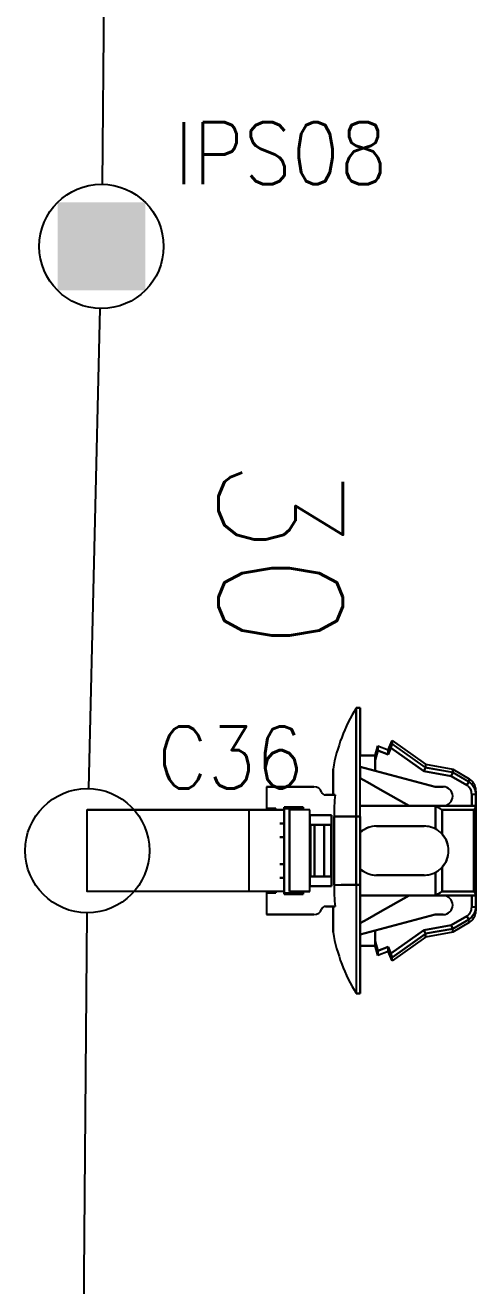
# Model space of a CAD drawing. Header units: inches. Extents: x 47316 to 59086, y 3141 to 11743.
# Drawn here: x 54319.3 to 54337.4, y 8546.1 to 8596.8 of the extents above; entities that cross this region are included whole.
import ezdxf

# ---------------------------------------------------------------- set-up
doc = ezdxf.new("R2010")
doc.units = ezdxf.units.IN
doc.header["$MEASUREMENT"] = 0
doc.styles.get("Standard").update_dxf_attribs({"font": ''})
doc.styles.get('Standard').set_extended_font_data('SimSun')
doc.linetypes.add('_VH_OTCON', pattern='A,0.0001,[7,VeSys.shx,S=0.1,R=0,X=0,Y=0],-0.4,[7,VeSys.shx,S=0.1,R=0,X=0,Y=0],-0.4,["X",Standard,S=1,R=0,X=-0.5,Y=-0.5],-0.0001,[7,VeSys.shx,S=0.1,R=0,X=0,Y=0],-0.4', length=1.2002)

msp = doc.modelspace()

# ---------------------------------------------------------------- linework, layer by layer
at = {"color": 0, "linetype": '_VH_OTCON', "lineweight": -2, "ltscale": 5}
for p, q in [((54322.657, 8619.93), (54322.384, 8590.423)), ((54321.851, 8566.117), (54322.303, 8585.424)), ((54321.771, 8561.117), (54321.466, 8524.791))]:
    msp.add_line(p, q, dxfattribs=at)
at = {"color": 7, "ltscale": 0.0075}
for p, q in [((54332.611, 8569.364), (54332.775, 8569.364)), ((54332.775, 8569.364), (54332.611, 8569.364)), ((54337.427, 8565.882), (54337.263, 8565.882)), ((54337.427, 8565.882), (54337.263, 8565.882)), ((54332.775, 8564.986), (54332.611, 8564.986)), ((54332.611, 8564.986), (54332.775, 8564.986)), ((54329.546, 8564.712), (54329.71, 8564.712)), ((54329.71, 8564.712), (54329.546, 8564.712)), ((54329.71, 8564.165), (54329.546, 8564.165)), ((54329.546, 8564.165), (54329.71, 8564.165)), ((54329.546, 8563.07), (54329.71, 8563.07)), ((54329.71, 8563.07), (54329.546, 8563.07)), ((54329.71, 8562.523), (54329.546, 8562.523)), ((54329.546, 8562.523), (54329.71, 8562.523)), ((54332.611, 8562.249), (54332.775, 8562.249)), ((54332.775, 8562.249), (54332.611, 8562.249)), ((54337.427, 8561.811), (54337.263, 8561.811)), ((54337.263, 8561.353), (54337.427, 8561.353)), ((54337.263, 8561.353), (54337.427, 8561.353)), ((54332.611, 8557.871), (54332.775, 8557.871)), ((54332.775, 8557.871), (54332.611, 8557.871))]:
    msp.add_line(p, q, dxfattribs=at)
at = {"color": 7, "ltscale": 0.2}
for p, q in [((54332.611, 8569.364), (54332.611, 8564.986)), ((54332.611, 8564.986), (54332.611, 8569.364)), ((54332.775, 8564.986), (54332.775, 8569.364)), ((54332.775, 8564.986), (54332.775, 8569.364)), ((54332.611, 8562.249), (54332.611, 8557.871)), ((54332.611, 8562.249), (54332.611, 8557.871)), ((54332.775, 8562.249), (54332.775, 8557.871)), ((54332.775, 8557.871), (54332.775, 8562.249))]:
    msp.add_line(p, q, dxfattribs=at)
at = {"color": 7, "ltscale": 0.087396}
for p, q in [((54332.775, 8569.364), (54332.775, 8567.451)), ((54332.775, 8569.364), (54332.775, 8567.451)), ((54332.775, 8557.871), (54332.775, 8559.784))]:
    msp.add_line(p, q, dxfattribs=at)
at = {"color": 7, "ltscale": 0.018174}
msp.add_line((54333.377, 8567.448), (54333.486, 8567.831), dxfattribs=at)
at = {"color": 7, "ltscale": 0.000925}
msp.add_line((54333.486, 8567.831), (54333.486, 8567.811), dxfattribs=at)
at = {"color": 7, "ltscale": 0.020195}
for p, q in [((54333.486, 8567.831), (54333.897, 8567.667)), ((54333.486, 8567.647), (54333.897, 8567.482)), ((54333.897, 8567.482), (54333.486, 8567.647)), ((54333.486, 8559.588), (54333.897, 8559.752)), ((54333.897, 8559.752), (54333.486, 8559.588)), ((54333.897, 8559.568), (54333.486, 8559.403))]:
    msp.add_line(p, q, dxfattribs=at)
at = {"color": 7, "ltscale": 0.000912}
for p, q in [((54333.486, 8567.811), (54333.486, 8567.831)), ((54333.897, 8559.568), (54333.897, 8559.588))]:
    msp.add_line(p, q, dxfattribs=at)
at = {"color": 7, "ltscale": 0.002823}
msp.add_line((54333.486, 8567.811), (54333.486, 8567.749), dxfattribs=at)
at = {"color": 7, "ltscale": 0.00282}
for p, q in [((54333.486, 8567.749), (54333.486, 8567.811)), ((54333.897, 8559.588), (54333.897, 8559.65))]:
    msp.add_line(p, q, dxfattribs=at)
at = {"color": 7, "ltscale": 0.019025}
msp.add_line((54333.897, 8567.667), (54334.061, 8568.05), dxfattribs=at)
at = {"color": 7, "ltscale": 0.006177}
msp.add_line((54334.061, 8567.915), (54334.061, 8568.05), dxfattribs=at)
at = {"color": 7, "ltscale": 0.006165}
for p, q in [((54334.061, 8568.05), (54334.061, 8567.915)), ((54335.402, 8567.092), (54335.402, 8566.957)), ((54335.402, 8567.092), (54335.402, 8566.957))]:
    msp.add_line(p, q, dxfattribs=at)
at = {"color": 7, "ltscale": 0.075271}
for p, q in [((54334.061, 8568.05), (54335.402, 8567.092)), ((54335.402, 8566.957), (54334.061, 8567.915)), ((54334.061, 8559.32), (54335.402, 8560.277)), ((54335.402, 8560.277), (54334.061, 8559.32)), ((54335.402, 8560.142), (54334.061, 8559.185))]:
    msp.add_line(p, q, dxfattribs=at)
at = {"color": 7, "ltscale": 0.075264}
msp.add_line((54335.402, 8566.957), (54334.061, 8567.915), dxfattribs=at)
at = {"color": 7, "ltscale": 0.027499}
for p, q in [((54333.377, 8567.448), (54332.775, 8567.448)), ((54332.775, 8567.448), (54333.377, 8567.448)), ((54333.377, 8559.786), (54332.775, 8559.786)), ((54332.775, 8559.786), (54333.377, 8559.786))]:
    msp.add_line(p, q, dxfattribs=at)
at = {"color": 7, "ltscale": 0.018199}
for p, q in [((54333.377, 8567.264), (54333.486, 8567.647)), ((54333.486, 8567.647), (54333.377, 8567.264)), ((54333.377, 8559.971), (54333.486, 8559.588)), ((54333.486, 8559.588), (54333.377, 8559.971))]:
    msp.add_line(p, q, dxfattribs=at)
at = {"color": 7, "ltscale": 0.00033}
for p, q in [((54333.377, 8567.441), (54333.377, 8567.448)), ((54333.897, 8567.667), (54333.897, 8567.66)), ((54333.377, 8559.786), (54333.377, 8559.794))]:
    msp.add_line(p, q, dxfattribs=at)
at = {"color": 7, "ltscale": 0.008441}
for p, q in [((54333.377, 8567.448), (54333.377, 8567.264)), ((54333.377, 8567.264), (54333.377, 8567.448)), ((54333.897, 8567.667), (54333.897, 8567.482))]:
    msp.add_line(p, q, dxfattribs=at)
at = {"color": 7, "ltscale": 0.008432}
msp.add_line((54333.377, 8567.264), (54333.377, 8567.448), dxfattribs=at)
at = {"color": 7, "ltscale": 0.000342}
for p, q in [((54333.377, 8567.448), (54333.377, 8567.441)), ((54333.377, 8559.794), (54333.377, 8559.786))]:
    msp.add_line(p, q, dxfattribs=at)
at = {"color": 7, "ltscale": 0.000286}
for p, q in [((54333.379, 8567.447), (54333.377, 8567.441)), ((54333.377, 8567.441), (54333.379, 8567.447))]:
    msp.add_line(p, q, dxfattribs=at)
at = {"color": 7, "ltscale": 0.002209}
msp.add_line((54333.377, 8567.393), (54333.377, 8567.441), dxfattribs=at)
at = {"color": 7, "ltscale": 0.003674}
for p, q in [((54333.377, 8567.441), (54333.377, 8567.36)), ((54333.377, 8559.874), (54333.377, 8559.794))]:
    msp.add_line(p, q, dxfattribs=at)
at = {"color": 7, "ltscale": 0.00434}
msp.add_line((54333.377, 8567.36), (54333.377, 8567.265), dxfattribs=at)
at = {"color": 7, "ltscale": 0.004681}
for p, q in [((54333.486, 8567.749), (54333.486, 8567.647)), ((54333.486, 8567.647), (54333.486, 8567.749))]:
    msp.add_line(p, q, dxfattribs=at)
at = {"color": 7, "ltscale": 0.013619}
for p, q in [((54333.897, 8567.482), (54334.014, 8567.756)), ((54334.014, 8567.756), (54333.897, 8567.482)), ((54333.897, 8559.752), (54334.014, 8559.478)), ((54334.014, 8559.478), (54333.897, 8559.752))]:
    msp.add_line(p, q, dxfattribs=at)
at = {"color": 7, "ltscale": 0.000327}
msp.add_line((54333.897, 8567.66), (54333.897, 8567.667), dxfattribs=at)
at = {"color": 7, "ltscale": 0.008429}
for p, q in [((54333.897, 8567.482), (54333.897, 8567.667)), ((54333.486, 8559.588), (54333.486, 8559.403))]:
    msp.add_line(p, q, dxfattribs=at)
at = {"color": 7, "ltscale": 0.001593}
msp.add_line((54333.897, 8567.625), (54333.897, 8567.66), dxfattribs=at)
at = {"color": 7, "ltscale": 0.003809}
msp.add_line((54333.897, 8567.66), (54333.897, 8567.576), dxfattribs=at)
at = {"color": 7, "ltscale": 0.004291}
msp.add_line((54333.897, 8567.576), (54333.897, 8567.482), dxfattribs=at)
at = {"color": 7, "ltscale": 0.074459}
for p, q in [((54334.014, 8567.756), (54335.341, 8566.809)), ((54335.341, 8566.809), (54334.014, 8567.756)), ((54334.014, 8559.478), (54335.341, 8560.426)), ((54335.341, 8560.426), (54334.014, 8559.478))]:
    msp.add_line(p, q, dxfattribs=at)
at = {"color": 7, "ltscale": 0.047501}
for p, q in [((54331.68, 8565.861), (54331.68, 8566.901)), ((54331.68, 8566.901), (54331.68, 8565.861)), ((54331.68, 8560.334), (54331.68, 8561.373)), ((54331.68, 8561.373), (54331.68, 8560.334))]:
    msp.add_line(p, q, dxfattribs=at)
at = {"color": 7, "ltscale": 0.020602}
for p, q in [((54332.775, 8566.991), (54332.775, 8566.54)), ((54332.775, 8566.991), (54332.775, 8566.54)), ((54332.775, 8560.244), (54332.775, 8560.695))]:
    msp.add_line(p, q, dxfattribs=at)
at = {"color": 7, "ltscale": 0.028456}
for p, q in [((54333.377, 8566.83), (54332.775, 8566.991)), ((54332.775, 8566.991), (54333.377, 8566.83)), ((54333.377, 8560.404), (54332.775, 8560.244)), ((54332.775, 8560.244), (54333.377, 8560.404))]:
    msp.add_line(p, q, dxfattribs=at)
at = {"color": 7, "ltscale": 0.019785}
for p, q in [((54333.377, 8566.83), (54333.377, 8567.264)), ((54333.377, 8567.264), (54333.377, 8566.83)), ((54333.377, 8560.404), (54333.377, 8559.971)), ((54333.377, 8559.971), (54333.377, 8560.404))]:
    msp.add_line(p, q, dxfattribs=at)
at = {"color": 7, "ltscale": 0.11383}
for p, q in [((54335.785, 8566.19), (54333.377, 8566.83)), ((54333.377, 8566.83), (54335.785, 8566.19)), ((54335.785, 8561.045), (54333.377, 8560.404)), ((54333.377, 8560.404), (54335.785, 8561.045))]:
    msp.add_line(p, q, dxfattribs=at)
at = {"color": 7, "ltscale": 0.004321}
for p, q in [((54335.341, 8566.809), (54335.377, 8566.896)), ((54335.377, 8566.896), (54335.341, 8566.809)), ((54335.377, 8560.338), (54335.341, 8560.426)), ((54335.341, 8560.426), (54335.377, 8560.338))]:
    msp.add_line(p, q, dxfattribs=at)
at = {"color": 7, "ltscale": 0.051095}
for p, q in [((54335.341, 8566.809), (54336.442, 8566.616)), ((54336.442, 8566.616), (54335.341, 8566.809)), ((54335.341, 8560.426), (54336.442, 8560.618)), ((54336.442, 8560.618), (54335.341, 8560.426))]:
    msp.add_line(p, q, dxfattribs=at)
at = {"color": 7, "ltscale": 0.000205}
for p, q in [((54335.377, 8566.896), (54335.379, 8566.9)), ((54335.379, 8566.9), (54335.377, 8566.896)), ((54335.379, 8560.334), (54335.377, 8560.338)), ((54335.377, 8560.338), (54335.379, 8560.334))]:
    msp.add_line(p, q, dxfattribs=at)
at = {"color": 7, "ltscale": 0.002621}
for p, q in [((54335.379, 8566.9), (54335.401, 8566.953)), ((54335.401, 8566.953), (54335.379, 8566.9)), ((54335.401, 8560.281), (54335.379, 8560.334)), ((54335.379, 8560.334), (54335.401, 8560.281))]:
    msp.add_line(p, q, dxfattribs=at)
at = {"color": 7, "ltscale": 0.050773}
for p, q in [((54336.496, 8566.762), (54335.401, 8566.953)), ((54335.401, 8560.281), (54336.496, 8560.473)), ((54336.496, 8560.473), (54335.401, 8560.281))]:
    msp.add_line(p, q, dxfattribs=at)
at = {"color": 7, "ltscale": 0.05076}
for p, q in [((54335.402, 8567.092), (54336.496, 8566.901)), ((54336.496, 8560.334), (54335.402, 8560.142))]:
    msp.add_line(p, q, dxfattribs=at)
at = {"color": 7, "ltscale": 0.050769}
msp.add_line((54336.496, 8566.762), (54335.402, 8566.957), dxfattribs=at)
at = {"color": 7, "ltscale": 0.006219}
msp.add_line((54336.496, 8566.765), (54336.496, 8566.901), dxfattribs=at)
at = {"color": 7, "ltscale": 0.006223}
for p, q in [((54336.496, 8566.901), (54336.496, 8566.765)), ((54336.496, 8560.334), (54336.496, 8560.47)), ((54336.496, 8560.334), (54336.496, 8560.47))]:
    msp.add_line(p, q, dxfattribs=at)
at = {"color": 7, "ltscale": 0.034946}
for p, q in [((54336.496, 8566.901), (54337.156, 8566.513)), ((54337.156, 8560.722), (54336.496, 8560.334))]:
    msp.add_line(p, q, dxfattribs=at)
at = {"color": 7, "ltscale": 0.015242}
for p, q in [((54333.065, 8566.372), (54332.774, 8566.537)), ((54332.774, 8560.698), (54333.065, 8560.862))]:
    msp.add_line(p, q, dxfattribs=at)
at = {"color": 7, "ltscale": 0.015215}
msp.add_line((54332.774, 8566.537), (54333.064, 8566.373), dxfattribs=at)
at = {"color": 7, "ltscale": 0.02701}
msp.add_line((54333.064, 8566.373), (54333.579, 8566.082), dxfattribs=at)
at = {"color": 7, "ltscale": 0.026985}
for p, q in [((54333.579, 8566.082), (54333.065, 8566.372)), ((54333.065, 8560.862), (54333.579, 8561.153))]:
    msp.add_line(p, q, dxfattribs=at)
at = {"color": 7, "ltscale": 0.004276}
for p, q in [((54336.475, 8566.704), (54336.442, 8566.616)), ((54336.442, 8566.616), (54336.474, 8566.704)), ((54336.474, 8560.53), (54336.442, 8560.618)), ((54336.442, 8560.618), (54336.475, 8560.531))]:
    msp.add_line(p, q, dxfattribs=at)
at = {"color": 7, "ltscale": 0.0329}
for p, q in [((54336.442, 8566.616), (54337.063, 8566.251)), ((54337.063, 8566.251), (54336.442, 8566.616)), ((54336.442, 8560.618), (54337.063, 8560.984)), ((54337.063, 8560.984), (54336.442, 8560.618))]:
    msp.add_line(p, q, dxfattribs=at)
at = {"color": 7, "ltscale": 0.002806}
for p, q in [((54336.474, 8566.704), (54336.496, 8566.762)), ((54336.496, 8560.473), (54336.474, 8560.53))]:
    msp.add_line(p, q, dxfattribs=at)
at = {"color": 7, "ltscale": 0.00266}
for p, q in [((54336.496, 8566.762), (54336.476, 8566.707)), ((54336.476, 8560.528), (54336.496, 8560.473))]:
    msp.add_line(p, q, dxfattribs=at)
at = {"color": 7, "ltscale": 0.000128}
for p, q in [((54336.496, 8566.765), (54336.496, 8566.762)), ((54336.496, 8566.762), (54336.496, 8566.765)), ((54336.496, 8560.473), (54336.496, 8560.47))]:
    msp.add_line(p, q, dxfattribs=at)
at = {"color": 7, "ltscale": 0.034208}
for p, q in [((54337.142, 8566.385), (54336.496, 8566.765)), ((54337.142, 8560.85), (54336.496, 8560.47))]:
    msp.add_line(p, q, dxfattribs=at)
at = {"color": 7, "ltscale": 0.034163}
for p, q in [((54337.142, 8566.385), (54336.496, 8566.762)), ((54336.496, 8560.473), (54337.142, 8560.85))]:
    msp.add_line(p, q, dxfattribs=at)
at = {"color": 7, "ltscale": 0.007092}
for p, q in [((54337.142, 8566.385), (54337.063, 8566.251)), ((54337.063, 8566.251), (54337.142, 8566.385)), ((54337.063, 8560.984), (54337.142, 8560.85)), ((54337.142, 8560.85), (54337.063, 8560.984))]:
    msp.add_line(p, q, dxfattribs=at)
at = {"color": 7, "ltscale": 0.00587}
msp.add_line((54337.157, 8566.513), (54337.142, 8566.385), dxfattribs=at)
at = {"color": 7, "ltscale": 0.005865}
for p, q in [((54337.142, 8566.385), (54337.157, 8566.512)), ((54337.157, 8560.722), (54337.142, 8560.85))]:
    msp.add_line(p, q, dxfattribs=at)
at = {"color": 7, "ltscale": 0.039999}
for p, q in [((54328.998, 8566.19), (54328.998, 8565.314)), ((54328.998, 8566.19), (54328.998, 8565.314)), ((54328.998, 8561.921), (54328.998, 8561.045)), ((54328.998, 8561.921), (54328.998, 8561.045))]:
    msp.add_line(p, q, dxfattribs=at)
at = {"color": 7, "ltscale": 0.022501}
for p, q in [((54328.998, 8566.19), (54329.491, 8566.19)), ((54329.491, 8566.19), (54328.998, 8566.19)), ((54328.998, 8561.045), (54329.491, 8561.045)), ((54328.998, 8561.045), (54329.491, 8561.045))]:
    msp.add_line(p, q, dxfattribs=at)
at = {"color": 7, "ltscale": 0.064999}
for p, q in [((54329.491, 8566.19), (54330.914, 8566.19)), ((54330.914, 8566.19), (54329.491, 8566.19)), ((54329.491, 8561.045), (54330.914, 8561.045)), ((54329.491, 8561.045), (54330.914, 8561.045))]:
    msp.add_line(p, q, dxfattribs=at)
at = {"color": 7, "ltscale": 0.017476}
for p, q in [((54331.378, 8565.861), (54331.761, 8565.861)), ((54331.378, 8561.373), (54331.761, 8561.373))]:
    msp.add_line(p, q, dxfattribs=at)
at = {"color": 7, "ltscale": 0.017471}
for p, q in [((54331.761, 8565.861), (54331.378, 8565.861)), ((54331.761, 8561.373), (54331.378, 8561.373))]:
    msp.add_line(p, q, dxfattribs=at)
at = {"color": 7, "ltscale": 0.00369}
for p, q in [((54331.68, 8565.861), (54331.761, 8565.861)), ((54331.761, 8561.373), (54331.68, 8561.373))]:
    msp.add_line(p, q, dxfattribs=at)
at = {"color": 7, "ltscale": 0.064963}
msp.add_line((54333.507, 8566.123), (54334.745, 8565.423), dxfattribs=at)
at = {"color": 7, "ltscale": 0.061156}
for p, q in [((54334.745, 8565.423), (54333.579, 8566.082)), ((54333.579, 8561.153), (54334.745, 8561.811))]:
    msp.add_line(p, q, dxfattribs=at)
at = {"color": 7, "ltscale": 0.061161}
msp.add_line((54333.579, 8566.082), (54334.745, 8565.423), dxfattribs=at)
at = {"color": 7, "ltscale": 0.014999}
for p, q in [((54336.113, 8566.19), (54335.785, 8566.19)), ((54336.113, 8566.19), (54335.785, 8566.19)), ((54335.785, 8566.19), (54336.113, 8566.19)), ((54336.113, 8561.045), (54335.785, 8561.045)), ((54335.785, 8561.045), (54336.113, 8561.045))]:
    msp.add_line(p, q, dxfattribs=at)
at = {"color": 7, "ltscale": 0.020941}
for p, q in [((54337.263, 8565.882), (54337.263, 8565.423)), ((54337.263, 8565.423), (54337.263, 8565.882)), ((54337.427, 8565.882), (54337.427, 8565.423)), ((54337.427, 8565.423), (54337.427, 8565.882)), ((54337.263, 8561.353), (54337.263, 8561.811)), ((54337.263, 8561.811), (54337.263, 8561.353)), ((54337.427, 8561.811), (54337.427, 8561.353)), ((54337.427, 8561.353), (54337.427, 8561.811))]:
    msp.add_line(p, q, dxfattribs=at)
at = {"color": 7, "ltscale": 0.007248}
msp.add_line((54337.427, 8565.882), (54337.427, 8566.041), dxfattribs=at)
at = {"color": 7, "ltscale": 0.001605}
msp.add_line((54337.427, 8565.997), (54337.427, 8566.032), dxfattribs=at)
at = {"color": 7, "ltscale": 0.006183}
msp.add_line((54337.427, 8566.017), (54337.427, 8565.882), dxfattribs=at)
at = {"color": 7, "ltscale": 0.004422}
msp.add_line((54337.427, 8565.882), (54337.427, 8565.979), dxfattribs=at)
at = {"color": 7, "ltscale": 0.012915}
msp.add_line((54337.427, 8565.979), (54337.427, 8565.696), dxfattribs=at)
at = {"color": 7, "ltscale": 0.0175}
for p, q in [((54328.998, 8565.314), (54329.382, 8565.314)), ((54329.382, 8565.314), (54328.998, 8565.314)), ((54328.998, 8561.921), (54329.382, 8561.921)), ((54328.998, 8561.921), (54329.382, 8561.921)), ((54329.382, 8561.921), (54328.998, 8561.921))]:
    msp.add_line(p, q, dxfattribs=at)
at = {"color": 7, "ltscale": 0.002499}
for p, q in [((54328.998, 8565.314), (54328.998, 8565.259)), ((54329.382, 8565.259), (54329.382, 8565.314)), ((54329.382, 8565.314), (54329.382, 8565.259)), ((54329.71, 8565.369), (54329.71, 8565.314)), ((54329.71, 8565.314), (54329.71, 8565.369)), ((54329.71, 8565.314), (54329.71, 8565.369)), ((54330.421, 8565.259), (54330.421, 8565.314)), ((54330.421, 8565.314), (54330.421, 8565.259)), ((54330.421, 8565.259), (54330.421, 8565.314)), ((54328.998, 8561.975), (54328.998, 8561.921)), ((54329.382, 8561.921), (54329.382, 8561.975)), ((54329.382, 8561.975), (54329.382, 8561.921)), ((54329.71, 8561.866), (54329.71, 8561.921)), ((54329.71, 8561.866), (54329.71, 8561.921)), ((54330.421, 8561.921), (54330.421, 8561.975)), ((54330.421, 8561.975), (54330.421, 8561.921)), ((54330.421, 8561.921), (54330.421, 8561.975))]:
    msp.add_line(p, q, dxfattribs=at)
at = {"color": 7, "ltscale": 2.6e-05}
for p, q in [((54328.998, 8565.314), (54328.999, 8565.314)), ((54328.999, 8561.921), (54328.998, 8561.921))]:
    msp.add_line(p, q, dxfattribs=at)
at = {"color": 7, "ltscale": 0.035001}
for p, q in [((54330.476, 8565.369), (54329.71, 8565.369)), ((54330.476, 8565.369), (54329.71, 8565.369)), ((54329.71, 8565.369), (54330.476, 8565.369)), ((54332.775, 8562.249), (54332.009, 8562.249)), ((54332.775, 8562.249), (54332.009, 8562.249)), ((54329.71, 8561.866), (54330.476, 8561.866)), ((54330.476, 8561.866), (54329.71, 8561.866))]:
    msp.add_line(p, q, dxfattribs=at)
at = {"color": 7, "ltscale": 0.032501}
for p, q in [((54329.71, 8565.314), (54330.421, 8565.314)), ((54330.421, 8565.314), (54329.71, 8565.314)), ((54329.71, 8561.921), (54330.421, 8561.921)), ((54329.71, 8561.921), (54330.421, 8561.921))]:
    msp.add_line(p, q, dxfattribs=at)
at = {"color": 7, "ltscale": 0.154999}
for p, q in [((54329.71, 8561.921), (54329.71, 8565.314)), ((54329.71, 8565.314), (54329.71, 8561.921))]:
    msp.add_line(p, q, dxfattribs=at)
at = {"color": 7, "ltscale": 0.004999}
for p, q in [((54330.476, 8565.259), (54330.476, 8565.369)), ((54330.476, 8565.369), (54330.476, 8565.259)), ((54330.476, 8561.866), (54330.476, 8561.975)), ((54330.476, 8561.975), (54330.476, 8561.866))]:
    msp.add_line(p, q, dxfattribs=at)
at = {"color": 7, "ltscale": 0.089999}
for p, q in [((54334.745, 8565.423), (54332.775, 8565.423)), ((54332.775, 8565.423), (54334.745, 8565.423)), ((54332.775, 8561.811), (54334.745, 8561.811)), ((54334.745, 8561.811), (54332.775, 8561.811))]:
    msp.add_line(p, q, dxfattribs=at)
at = {"color": 7, "ltscale": 0.039936}
for p, q in [((54335.619, 8565.423), (54334.745, 8565.423)), ((54334.745, 8565.423), (54335.619, 8565.423)), ((54334.745, 8561.811), (54335.619, 8561.811)), ((54335.619, 8561.811), (54334.745, 8561.811))]:
    msp.add_line(p, q, dxfattribs=at)
at = {"color": 7, "ltscale": 0.082565}
for p, q in [((54335.619, 8565.423), (54337.427, 8565.423)), ((54337.427, 8565.423), (54335.619, 8565.423)), ((54337.427, 8561.811), (54335.619, 8561.811)), ((54335.619, 8561.811), (54337.427, 8561.811))]:
    msp.add_line(p, q, dxfattribs=at)
at = {"color": 7, "ltscale": 0.041339}
for p, q in [((54335.803, 8564.491), (54335.803, 8565.395)), ((54335.803, 8565.395), (54335.803, 8564.491)), ((54335.803, 8561.839), (54335.803, 8562.744)), ((54335.803, 8562.744), (54335.803, 8561.839))]:
    msp.add_line(p, q, dxfattribs=at)
at = {"color": 7, "ltscale": 0.002635}
for p, q in [((54335.803, 8565.395), (54335.857, 8565.375)), ((54335.857, 8561.859), (54335.803, 8561.839))]:
    msp.add_line(p, q, dxfattribs=at)
at = {"color": 7, "ltscale": 0.002634}
for p, q in [((54335.857, 8565.375), (54335.803, 8565.395)), ((54335.803, 8561.839), (54335.857, 8561.859))]:
    msp.add_line(p, q, dxfattribs=at)
at = {"color": 7, "ltscale": 0.000399}
msp.add_line((54337.426, 8565.395), (54337.427, 8565.404), dxfattribs=at)
at = {"color": 7, "ltscale": 0.012512}
for p, q in [((54337.427, 8565.696), (54337.427, 8565.422)), ((54337.427, 8561.812), (54337.427, 8561.539))]:
    msp.add_line(p, q, dxfattribs=at)
at = {"color": 7, "ltscale": 0.000995}
for p, q in [((54337.427, 8565.423), (54337.427, 8565.402)), ((54337.427, 8565.402), (54337.427, 8565.423)), ((54337.427, 8561.833), (54337.427, 8561.811)), ((54337.427, 8561.811), (54337.427, 8561.833))]:
    msp.add_line(p, q, dxfattribs=at)
at = {"color": 7, "ltscale": 0.163214}
msp.add_line((54337.427, 8565.404), (54337.427, 8561.831), dxfattribs=at)
at = {"color": 7, "ltscale": 0.163013}
msp.add_line((54337.427, 8561.833), (54337.427, 8565.402), dxfattribs=at)
at = {"color": 0, "ltscale": 0.378893}
msp.add_line((54328.292, 8565.259), (54321.792, 8565.259), dxfattribs=at)
at = {"color": 0, "ltscale": 0.37888}
msp.add_line((54328.292, 8565.259), (54321.792, 8565.259), dxfattribs=at)
at = {"color": 7, "ltscale": 0.0644}
for p, q in [((54328.292, 8565.259), (54329.702, 8565.259)), ((54329.702, 8565.259), (54328.292, 8565.259)), ((54329.702, 8561.975), (54328.292, 8561.975)), ((54329.702, 8561.975), (54328.292, 8561.975))]:
    msp.add_line(p, q, dxfattribs=at)
at = {"color": 7, "ltscale": 0.0375}
for p, q in [((54330.75, 8565.259), (54329.929, 8565.259)), ((54330.75, 8565.259), (54329.929, 8565.259)), ((54329.929, 8561.975), (54330.75, 8561.975)), ((54330.75, 8561.975), (54329.929, 8561.975))]:
    msp.add_line(p, q, dxfattribs=at)
at = {"color": 7, "ltscale": 0.15}
for p, q in [((54329.929, 8565.259), (54329.929, 8561.975)), ((54329.929, 8561.975), (54329.929, 8565.259)), ((54330.75, 8561.975), (54330.75, 8565.259)), ((54330.75, 8561.975), (54330.75, 8565.259)), ((54337.344, 8565.259), (54337.344, 8561.975)), ((54337.344, 8561.975), (54337.344, 8565.259))]:
    msp.add_line(p, q, dxfattribs=at)
at = {"color": 7, "ltscale": 0.040002}
for p, q in [((54331.625, 8565.04), (54330.75, 8565.04)), ((54331.625, 8565.04), (54330.75, 8565.04)), ((54330.75, 8565.04), (54331.625, 8565.04)), ((54330.75, 8562.194), (54331.625, 8562.194)), ((54331.625, 8562.194), (54330.75, 8562.194))]:
    msp.add_line(p, q, dxfattribs=at)
at = {"color": 7, "ltscale": 0.017502}
for p, q in [((54330.75, 8565.04), (54330.75, 8564.657)), ((54330.75, 8562.578), (54330.75, 8562.194))]:
    msp.add_line(p, q, dxfattribs=at)
at = {"color": 7, "ltscale": 0.129999}
for p, q in [((54331.625, 8562.194), (54331.625, 8565.04)), ((54331.625, 8565.04), (54331.625, 8562.194))]:
    msp.add_line(p, q, dxfattribs=at)
at = {"color": 7, "ltscale": 0.040569}
for p, q in [((54332.611, 8564.986), (54331.723, 8564.986)), ((54331.723, 8562.249), (54332.611, 8562.249))]:
    msp.add_line(p, q, dxfattribs=at)
at = {"color": 7, "ltscale": 0.125}
for p, q in [((54331.723, 8564.986), (54331.723, 8562.249)), ((54331.723, 8562.249), (54331.723, 8564.986)), ((54332.611, 8564.986), (54332.611, 8562.249)), ((54332.611, 8562.249), (54332.611, 8564.986)), ((54332.775, 8564.986), (54332.775, 8562.249)), ((54332.775, 8562.249), (54332.775, 8564.986))]:
    msp.add_line(p, q, dxfattribs=at)
at = {"color": 7, "ltscale": 0.040567}
for p, q in [((54331.723, 8564.986), (54332.611, 8564.986)), ((54331.723, 8562.249), (54332.611, 8562.249))]:
    msp.add_line(p, q, dxfattribs=at)
at = {"color": 7, "ltscale": 0.02751}
msp.add_line((54332.611, 8564.986), (54332.009, 8564.986), dxfattribs=at)
msp.add_line((54332.611, 8564.986), (54332.009, 8564.986), dxfattribs=at)
at = {"color": 7, "ltscale": 0.057954}
for p, q in [((54337.344, 8565.259), (54336.076, 8565.259)), ((54336.076, 8565.259), (54337.344, 8565.259)), ((54336.076, 8561.975), (54337.344, 8561.975)), ((54337.344, 8561.975), (54336.076, 8561.975))]:
    msp.add_line(p, q, dxfattribs=at)
at = {"color": 7, "ltscale": 0.044711}
for p, q in [((54336.076, 8565.259), (54336.076, 8564.28)), ((54336.076, 8564.28), (54336.076, 8565.259)), ((54336.076, 8562.954), (54336.076, 8561.975)), ((54336.076, 8561.975), (54336.076, 8562.954))]:
    msp.add_line(p, q, dxfattribs=at)
at = {"color": 7, "ltscale": 0.000368}
msp.add_line((54329.702, 8564.712), (54329.71, 8564.712), dxfattribs=at)
at = {"color": 7, "ltscale": 0.025}
for p, q in [((54329.702, 8564.712), (54329.702, 8564.165)), ((54329.702, 8564.712), (54329.702, 8564.165)), ((54329.702, 8563.07), (54329.702, 8562.523)), ((54329.702, 8563.07), (54329.702, 8562.523)), ((54329.71, 8563.07), (54329.71, 8562.523)), ((54329.546, 8561.045), (54328.998, 8561.045))]:
    msp.add_line(p, q, dxfattribs=at)
at = {"color": 7, "ltscale": 0.023056}
msp.add_line((54329.71, 8564.669), (54329.71, 8564.165), dxfattribs=at)
at = {"color": 7, "ltscale": 0.00087}
for p, q in [((54330.769, 8564.657), (54330.75, 8564.657)), ((54330.75, 8564.657), (54330.769, 8564.657)), ((54330.769, 8562.577), (54330.75, 8562.577)), ((54330.75, 8562.577), (54330.769, 8562.577))]:
    msp.add_line(p, q, dxfattribs=at)
at = {"color": 7, "ltscale": 0.095001}
for p, q in [((54330.769, 8562.577), (54330.769, 8564.657)), ((54330.769, 8564.657), (54330.769, 8562.577)), ((54330.932, 8562.577), (54330.932, 8564.657)), ((54330.932, 8564.657), (54330.932, 8562.577)), ((54331.322, 8564.657), (54331.322, 8562.577)), ((54331.322, 8562.577), (54331.322, 8564.657)), ((54331.594, 8564.657), (54331.594, 8562.577))]:
    msp.add_line(p, q, dxfattribs=at)
at = {"color": 7, "ltscale": 0.007443}
for p, q in [((54330.932, 8564.657), (54330.769, 8564.657)), ((54330.769, 8564.657), (54330.932, 8564.657)), ((54330.932, 8562.577), (54330.769, 8562.577)), ((54330.769, 8562.577), (54330.932, 8562.577))]:
    msp.add_line(p, q, dxfattribs=at)
at = {"color": 7, "ltscale": 0.017839}
for p, q in [((54331.322, 8564.657), (54330.932, 8564.657)), ((54330.932, 8564.657), (54331.322, 8564.657)), ((54331.322, 8562.577), (54330.932, 8562.577)), ((54330.932, 8562.577), (54331.322, 8562.577))]:
    msp.add_line(p, q, dxfattribs=at)
at = {"color": 7, "ltscale": 0.012407}
for p, q in [((54331.594, 8564.657), (54331.322, 8564.657)), ((54331.594, 8562.577), (54331.322, 8562.577))]:
    msp.add_line(p, q, dxfattribs=at)
at = {"color": 7, "ltscale": 0.013841}
for p, q in [((54331.322, 8564.657), (54331.625, 8564.657)), ((54331.625, 8562.577), (54331.322, 8562.577))]:
    msp.add_line(p, q, dxfattribs=at)
at = {"color": 7, "ltscale": 0.001447}
msp.add_line((54331.594, 8564.657), (54331.625, 8564.657), dxfattribs=at)
at = {"color": 7, "ltscale": 0.0875}
for p, q in [((54333.432, 8564.602), (54335.347, 8564.602)), ((54335.347, 8564.602), (54333.432, 8564.602)), ((54335.347, 8564.602), (54333.432, 8564.602)), ((54335.347, 8562.632), (54333.432, 8562.632)), ((54333.432, 8562.632), (54335.347, 8562.632)), ((54332.775, 8559.786), (54332.775, 8557.871))]:
    msp.add_line(p, q, dxfattribs=at)
at = {"color": 7, "ltscale": 0.000598}
msp.add_line((54336.076, 8564.28), (54336.067, 8564.29), dxfattribs=at)
at = {"color": 7, "ltscale": 0.000322}
msp.add_line((54329.71, 8563.07), (54329.703, 8563.07), dxfattribs=at)
at = {"color": 7, "ltscale": 0.001863}
msp.add_line((54336.048, 8562.926), (54336.076, 8562.955), dxfattribs=at)
at = {"color": 7, "ltscale": 0.000505}
msp.add_line((54336.076, 8562.954), (54336.068, 8562.946), dxfattribs=at)
at = {"color": 7, "ltscale": 0.023952}
msp.add_line((54331.274, 8562.577), (54330.75, 8562.577), dxfattribs=at)
at = {"color": 7, "ltscale": 0.014789}
msp.add_line((54331.302, 8562.577), (54331.625, 8562.577), dxfattribs=at)
at = {"color": 7, "ltscale": 0.108633}
msp.add_line((54328.998, 8561.975), (54326.62, 8561.975), dxfattribs=at)
at = {"color": 7, "ltscale": 0.098454}
msp.add_line((54328.998, 8561.975), (54326.843, 8561.975), dxfattribs=at)
at = {"color": 7, "ltscale": 0.057913}
msp.add_line((54328.998, 8561.975), (54327.731, 8561.975), dxfattribs=at)
at = {"color": 7, "ltscale": 0.021939}
msp.add_line((54329.71, 8561.921), (54330.19, 8561.921), dxfattribs=at)
at = {"color": 7, "ltscale": 0.000629}
msp.add_line((54329.71, 8561.88), (54329.71, 8561.866), dxfattribs=at)
at = {"color": 7, "ltscale": 0.010562}
msp.add_line((54330.421, 8561.921), (54330.19, 8561.921), dxfattribs=at)
at = {"color": 7, "ltscale": 0.002502}
msp.add_line((54330.476, 8561.975), (54330.421, 8561.975), dxfattribs=at)
at = {"color": 7, "ltscale": 0.065039}
msp.add_line((54334.745, 8561.811), (54333.505, 8561.111), dxfattribs=at)
at = {"color": 7, "ltscale": 0.06116}
msp.add_line((54334.745, 8561.811), (54333.579, 8561.153), dxfattribs=at)
at = {"color": 7, "ltscale": 0.040697}
msp.add_line((54334.541, 8561.811), (54333.65, 8561.811), dxfattribs=at)
at = {"color": 7, "ltscale": 0.040701}
msp.add_line((54333.65, 8561.811), (54334.541, 8561.811), dxfattribs=at)
at = {"color": 7, "ltscale": 0.048712}
msp.add_line((54335.811, 8561.811), (54334.745, 8561.811), dxfattribs=at)
at = {"color": 7, "ltscale": 0.008279}
msp.add_line((54335.993, 8561.811), (54335.811, 8561.811), dxfattribs=at)
at = {"color": 7, "ltscale": 0.005516}
msp.add_line((54336.113, 8561.811), (54335.993, 8561.811), dxfattribs=at)
at = {"color": 7, "ltscale": 0.052501}
msp.add_line((54337.263, 8561.811), (54336.113, 8561.811), dxfattribs=at)
at = {"color": 7, "ltscale": 0.013786}
msp.add_line((54331.68, 8561.373), (54331.378, 8561.373), dxfattribs=at)
at = {"color": 7, "ltscale": 0.015717}
msp.add_line((54337.427, 8561.194), (54337.427, 8561.539), dxfattribs=at)
at = {"color": 7, "ltscale": 0.015729}
msp.add_line((54337.427, 8561.539), (54337.427, 8561.194), dxfattribs=at)
at = {"color": 7, "ltscale": 0.0625}
msp.add_line((54330.914, 8561.045), (54329.546, 8561.045), dxfattribs=at)
at = {"color": 7, "ltscale": 0.015289}
msp.add_line((54333.065, 8560.862), (54332.774, 8560.698), dxfattribs=at)
at = {"color": 7, "ltscale": 0.02697}
msp.add_line((54333.579, 8561.153), (54333.065, 8560.862), dxfattribs=at)
at = {"color": 7, "ltscale": 0.005864}
msp.add_line((54337.157, 8560.722), (54337.142, 8560.85), dxfattribs=at)
at = {"color": 7, "ltscale": 0.020749}
msp.add_line((54332.775, 8560.698), (54332.775, 8560.244), dxfattribs=at)
at = {"color": 7, "ltscale": 0.006168}
for p, q in [((54335.402, 8560.277), (54335.402, 8560.142)), ((54335.402, 8560.142), (54335.402, 8560.277))]:
    msp.add_line(p, q, dxfattribs=at)
at = {"color": 7, "ltscale": 0.006299}
msp.add_line((54333.377, 8559.971), (54333.377, 8559.833), dxfattribs=at)
at = {"color": 7, "ltscale": 0.006305}
msp.add_line((54333.377, 8559.833), (54333.377, 8559.971), dxfattribs=at)
at = {"color": 7, "ltscale": 0.00329}
msp.add_line((54333.377, 8559.946), (54333.377, 8559.874), dxfattribs=at)
at = {"color": 7, "ltscale": 0.006641}
msp.add_line((54333.377, 8559.786), (54333.377, 8559.932), dxfattribs=at)
at = {"color": 7, "ltscale": 0.001825}
msp.add_line((54333.377, 8559.794), (54333.377, 8559.833), dxfattribs=at)
at = {"color": 7, "ltscale": 0.002142}
msp.add_line((54333.377, 8559.833), (54333.377, 8559.786), dxfattribs=at)
at = {"color": 7, "ltscale": 0.002136}
msp.add_line((54333.377, 8559.786), (54333.377, 8559.833), dxfattribs=at)
at = {"color": 7, "ltscale": 0.018183}
msp.add_line((54333.486, 8559.404), (54333.377, 8559.786), dxfattribs=at)
at = {"color": 7, "ltscale": 0.004715}
msp.add_line((54333.897, 8559.752), (54333.897, 8559.649), dxfattribs=at)
at = {"color": 7, "ltscale": 0.004687}
msp.add_line((54333.897, 8559.65), (54333.897, 8559.752), dxfattribs=at)
at = {"color": 7, "ltscale": 0.008438}
msp.add_line((54333.486, 8559.404), (54333.486, 8559.588), dxfattribs=at)
at = {"color": 7, "ltscale": 0.002185}
msp.add_line((54333.486, 8559.494), (54333.486, 8559.446), dxfattribs=at)
at = {"color": 7, "ltscale": 0.002832}
msp.add_line((54333.897, 8559.649), (54333.897, 8559.587), dxfattribs=at)
at = {"color": 7, "ltscale": 0.002869}
msp.add_line((54333.897, 8559.638), (54333.897, 8559.575), dxfattribs=at)
at = {"color": 7, "ltscale": 0.002856}
msp.add_line((54333.897, 8559.575), (54333.897, 8559.637), dxfattribs=at)
at = {"color": 7, "ltscale": 0.0009}
msp.add_line((54333.897, 8559.587), (54333.897, 8559.567), dxfattribs=at)
at = {"color": 7, "ltscale": 0.019}
msp.add_line((54334.061, 8559.185), (54333.897, 8559.567), dxfattribs=at)
at = {"color": 7, "ltscale": 0.005249}
msp.add_line((54334.061, 8559.206), (54334.061, 8559.321), dxfattribs=at)
at = {"color": 7, "ltscale": 0.005222}
msp.add_line((54334.061, 8559.205), (54334.061, 8559.32), dxfattribs=at)
at = {"color": 7, "ltscale": 0.000916}
msp.add_line((54334.061, 8559.186), (54334.061, 8559.206), dxfattribs=at)
at = {"color": 7, "ltscale": 0.000903}
msp.add_line((54334.061, 8559.186), (54334.061, 8559.205), dxfattribs=at)
at = {"color": 7, "ltscale": 4.3e-05}
msp.add_line((54334.061, 8559.185), (54334.061, 8559.186), dxfattribs=at)
at = {"color": 7, "ltscale": 4.9e-05}
msp.add_line((54334.061, 8559.185), (54334.061, 8559.186), dxfattribs=at)
at = {"color": 7}
for points in [[(54337.142, 8566.385), (54337.261, 8566.292), (54337.35, 8566.171), (54337.407, 8566.031), (54337.427, 8565.882)], [(54337.142, 8566.385), (54337.241, 8566.312), (54337.321, 8566.219), (54337.39, 8566.085), (54337.427, 8565.882)], [(54336.076, 8564.28), (54336.215, 8564.085), (54336.266, 8563.973)], [(54336.266, 8563.262), (54336.215, 8563.15), (54336.076, 8562.954)], [(54337.427, 8561.353), (54337.407, 8561.202), (54337.35, 8561.062), (54337.26, 8560.942), (54337.142, 8560.85)], [(54337.427, 8561.353), (54337.408, 8561.205), (54337.353, 8561.066), (54337.283, 8560.966), (54337.142, 8560.85)]]:
    msp.add_lwpolyline(points, dxfattribs=at)
at = {"color": 0}
msp.add_lwpolyline([(54328.292, 8565.259), (54328.292, 8561.975), (54321.792, 8561.975), (54321.792, 8565.259)], close=True, dxfattribs=at)
at = {"color": 0, "linetype": 'Continuous', "lineweight": -2}
for centre in [(54322.361, 8587.923), (54321.792, 8563.617)]:
    msp.add_circle(centre, 2.5, dxfattribs=at)
at = {"color": 7}
for centre, radius, start, end in [((54338.706, 8565.654), 7.135, 148.6734, 169.9357), ((54338.706, 8565.654), 7.135, 148.6734, 169.9357), ((54333.257, 8568.085), 0.825, 336.5546, 343.5173), ((54333.22, 8568.098), 0.865, 336.715, 343.359), ((54333.798, 8567.935), 0.264, 341.3817, 355.6108), ((54333.794, 8567.936), 0.268, 341.5222, 355.5584), ((54336.868, 8566.034), 0.559, 0.6574, 58.8475), ((54330.914, 8565.861), 0.328, 19.4712, 90), ((54330.914, 8565.861), 0.328, 19.4707, 90.0006), ((54331.379, 8566.027), 0.166, 199.7868, 269.6844), ((54331.379, 8566.026), 0.165, 199.5431, 227.7308), ((54331.378, 8566.025), 0.164, 199.4907, 269.9809), ((54341.28, 8565.012), 9.557, 174.902, 177.5344), ((54344.302, 8564.803), 12.585, 175.1752, 177.1742), ((54336.113, 8565.806), 0.383, 270.0245, 89.9755), ((54336.113, 8565.806), 0.383, 270.0079, 89.9921), ((54336.869, 8565.922), 0.382, 43.0347, 59.4711), ((54336.75, 8565.768), 0.576, 46.2971, 57.0928), ((54336.849, 8565.904), 0.409, 27.6521, 43.0236), ((54336.873, 8565.922), 0.38, 26.8107, 43.3936), ((54336.822, 8565.89), 0.44, 13.3041, 27.6201), ((54336.844, 8565.897), 0.417, 13.2388, 28.1605), ((54336.795, 8565.883), 0.467, 359.877, 13.354), ((54336.574, 8565.86), 0.688, 1.791, 10.9305), ((54341.771, 8564.987), 10.049, 177.5107, 180.0063), ((54344.563, 8564.937), 12.841, 177.8296, 179.7826), ((54335.62, 8564.805), 0.619, 72.7481, 90.0379), ((54335.625, 8564.835), 0.589, 72.3665, 90.5393), ((54335.415, 8564.312), 1.151, 62.6577, 67.4331), ((54335.412, 8564.302), 1.162, 62.7219, 67.4536), ((54335.127, 8563.765), 1.77, 57.6022, 62.5141), ((54335.143, 8563.792), 1.738, 57.5519, 62.4578), ((54336.934, 8565.625), 0.55, 318.2977, 328.9488), ((54336.92, 8565.635), 0.567, 318.4937, 328.8197), ((54337.212, 8565.456), 0.224, 329.2021, 338.8182), ((54337.213, 8565.455), 0.223, 329.3169, 338.9701), ((54337.348, 8565.405), 0.0794, 337.7787, 357.3333), ((54337.347, 8565.406), 0.0799, 337.7277, 357.123), ((54333.437, 8563.603), 1, 90.3271, 131.5148), ((54333.431, 8563.618), 0.985, 89.9744, 131.8082), ((54333.43, 8563.62), 0.983, 107.7035, 131.8454), ((54335.343, 8563.61), 0.993, 62.3971, 89.7505), ((54335.347, 8563.617), 0.985, 62.4207, 89.9996), ((54335.347, 8563.617), 0.985, 75.5164, 89.9998), ((54335.346, 8563.611), 0.992, 75.3918, 89.9518), ((54335.346, 8563.61), 0.993, 74.7319, 89.944), ((54335.344, 8563.614), 0.99, 52.6881, 62.3734), ((54335.345, 8563.607), 0.995, 52.952, 62.5749), ((54335.373, 8563.643), 0.949, 42.1985, 52.9728), ((54335.346, 8563.616), 0.986, 42.3338, 52.703), ((54335.335, 8563.614), 0.997, 21.0984, 41.9992), ((54335.345, 8563.616), 0.987, 15.003, 24.1628), ((54335.347, 8563.617), 0.985, 16.5108, 23.4668), ((54335.347, 8563.614), 0.985, 0.212, 21.3542), ((54335.332, 8563.616), 1, 0.066, 20.9012), ((54335.335, 8563.621), 0.997, 317.9955, 338.9005), ((54335.346, 8563.618), 0.986, 330.0689, 343.5652), ((54335.347, 8563.621), 0.985, 338.6458, 359.788), ((54335.332, 8563.618), 1, 339.1009, 359.9344), ((54333.431, 8563.617), 0.984, 228.1813, 270.0244), ((54333.437, 8563.631), 1, 228.4852, 269.6729), ((54335.343, 8563.625), 0.993, 270.2495, 297.6029), ((54335.347, 8563.617), 0.985, 270.0004, 297.5793), ((54335.345, 8563.628), 0.995, 297.4251, 307.048), ((54335.344, 8563.621), 0.99, 297.6266, 307.3119), ((54335.373, 8563.592), 0.949, 307.0272, 317.8015), ((54335.346, 8563.619), 0.986, 307.297, 317.6662), ((54344.563, 8562.298), 12.841, 180.2174, 182.1704), ((54341.773, 8562.248), 10.05, 179.9939, 182.4892), ((54344.563, 8562.298), 12.841, 180.2174, 182.1704), ((54333.432, 8563.624), 0.991, 252.0866, 269.9516), ((54335.346, 8563.624), 0.992, 270.0488, 284.3908), ((54341.279, 8562.223), 9.556, 182.4655, 185.0982), ((54344.302, 8562.432), 12.585, 182.8258, 184.8248), ((54335.62, 8562.43), 0.619, 269.9621, 287.2519), ((54335.625, 8562.4), 0.589, 269.457, 287.6365), ((54335.412, 8562.933), 1.162, 292.5469, 297.2773), ((54335.415, 8562.923), 1.151, 292.5671, 297.342), ((54335.127, 8563.47), 1.77, 297.4856, 302.3982), ((54335.143, 8563.442), 1.738, 297.542, 302.4484), ((54336.113, 8561.428), 0.383, 270.0079, 89.9921), ((54336.113, 8561.428), 0.383, 270.0245, 89.9755), ((54336.935, 8561.611), 0.548, 31.0217, 41.6949), ((54336.921, 8561.6), 0.566, 31.1911, 41.5329), ((54337.212, 8561.779), 0.224, 21.1833, 30.7947), ((54337.212, 8561.779), 0.223, 21.0314, 30.6778), ((54337.347, 8561.826), 0.0802, 3.4236, 24.5804), ((54337.346, 8561.826), 0.081, 3.684, 24.5891), ((54337.348, 8561.829), 0.0794, 2.667, 22.2233), ((54337.347, 8561.829), 0.0799, 2.8797, 22.2757), ((54330.914, 8561.373), 0.328, 269.9994, 340.5293), ((54330.914, 8561.373), 0.328, 270, 340.5288), ((54330.914, 8561.373), 0.328, 269.9995, 340.5294), ((54331.379, 8561.208), 0.166, 90.3156, 160.2132), ((54331.378, 8561.209), 0.164, 90.0195, 160.5097), ((54331.38, 8561.209), 0.166, 147.0425, 160.4553), ((54336.822, 8561.345), 0.44, 332.4141, 346.7359), ((54336.845, 8561.338), 0.416, 331.8404, 346.7535), ((54336.574, 8561.374), 0.688, 349.1161, 358.2318), ((54336.795, 8561.352), 0.468, 346.6879, 0.119), ((54336.869, 8561.313), 0.382, 300.5337, 317.0049), ((54336.749, 8561.468), 0.577, 302.9454, 313.7059), ((54336.872, 8561.313), 0.381, 316.6533, 333.1845), ((54336.849, 8561.331), 0.409, 317.0192, 332.3839), ((54336.868, 8561.2), 0.559, 301.1509, 359.3427), ((54338.706, 8561.58), 7.135, 190.0643, 211.3266), ((54333.22, 8559.136), 0.865, 16.6343, 23.2836), ((54333.259, 8559.15), 0.823, 16.458, 23.4523), ((54333.795, 8559.299), 0.267, 4.42, 18.4837), ((54333.797, 8559.299), 0.265, 4.518, 18.631)]:
    msp.add_arc(centre, radius, start, end, dxfattribs=at)
at = {"color": 0, "linetype": 'Continuous', "lineweight": -2, "extrusion": (0, 0, -1)}
msp.add_solid([(-54320.593, 8589.691), (-54320.593, 8586.156), (-54324.129, 8589.691), (-54324.129, 8586.156)], dxfattribs=at)

# ---------------------------------------------------------------- texts
at = {"color": 21, "linetype": 'Continuous', "lineweight": 15, "char_height": 2.5, "attachment_point": 1}
for s, insert, width in [('\\Fromans.shx;\\W0.9000000000;\\T1.0000000000;\\o\\lIPS08', (54325.29, 8592.923), 9.53571), ('\\Fromans.shx;\\W0.9000000000;\\T1.0000000000;\\o\\lC36', (54324.614, 8568.617), 6.53571)]:
    msp.add_mtext(s, dxfattribs=dict(at, insert=insert, width=width))
at = {"color": 7, "linetype": '_VH_OTCON', "lineweight": 18, "ltscale": 5, "insert": (54332.077, 8579.413), "char_height": 5, "width": 8.57143, "attachment_point": 1, "rotation": 270}
msp.add_mtext('\\Fromans.shx;\\W0.9000000000;\\T1.0000000000;\\o\\l30', dxfattribs=at)

doc.saveas('drawing.dxf')
